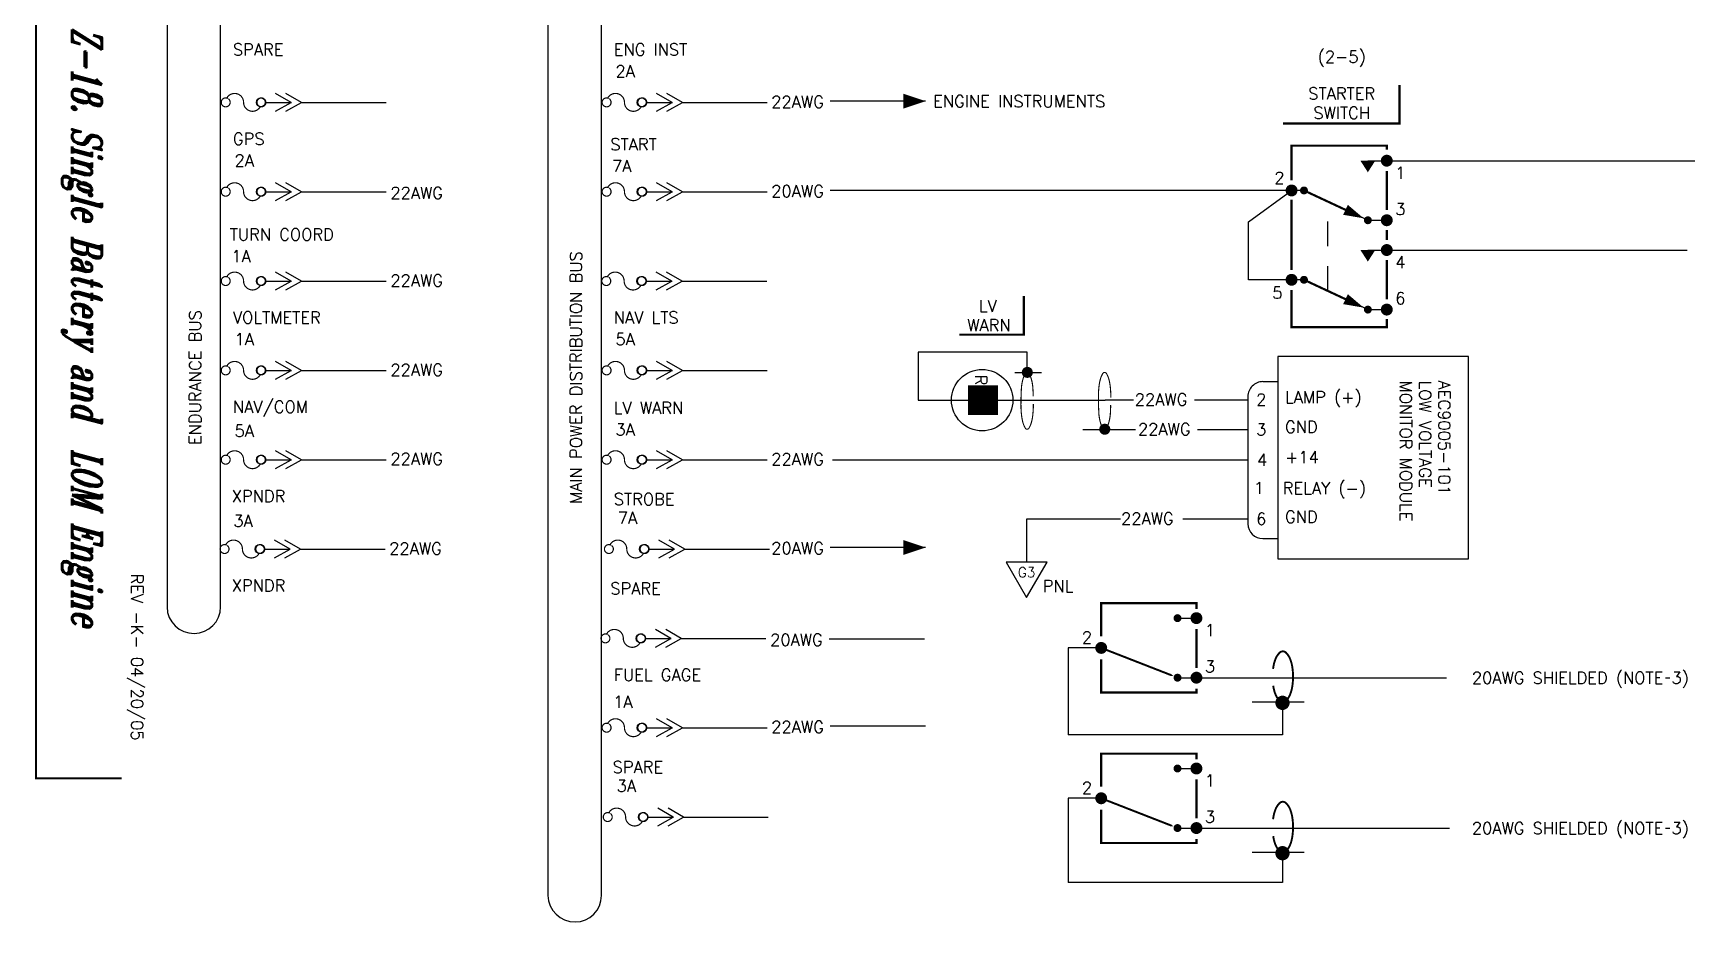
# Model space of a CAD drawing. Extents: x -1.8 to 13.7, y 0.6 to 9.7.
# Drawn here: x -1.78 to 6.55, y 0.9 to 5.38 of the extents above; entities that cross this region are included whole.
import ezdxf
from ezdxf.enums import TextEntityAlignment as Align

# ---------------------------------------------------------------- set-up
doc = ezdxf.new("R2010")
doc.units = 0
doc.header["$LTSCALE"] = 0.5
doc.header["$MEASUREMENT"] = 0
doc.linetypes.add('HIDDEN', pattern=[0.375, 0.25, -0.125])
doc.layers.get('0').update_dxf_attribs({"linetype": 'CONTINUOUS'})
doc.styles.add('ROMANT', font='romant.shx', dxfattribs={"width": 0.7, "oblique": 15})
doc.styles.get("Standard").update_dxf_attribs({"font": 'ROMANS.shx'})

# ---------------------------------------------------------------- blocks, each defined once
blk = doc.blocks.new('ARROWHEAD', base_point=(5.399999999999999, 17.1))
blk.add_lwpolyline([(5.399999999999999, 17.1, 0, 0.075, 0), (5.2875, 17.1, 0.075, 0.075, 0)], format="xyseb")
blk = doc.blocks.new('BBCP')
blk.add_line((0.2299438525270645, 0), (0.3566964805031532, 0))
at = {"color": 7}
for p, q in [((0.3552276689481992, 0), (0.2769986337626751, 0.04516555452281068)), ((0.2769986337626751, -0.04516555452281068), (0.3552276689481992, 0)), ((0.4073033976368174, 0), (0.3290743624512933, 0.04516555452281068)), ((0.3290743624512933, -0.04516555452281068), (0.4073033976368174, 0)), ((0.4073033976368174, 0), (0.8337464384351927, 0))]:
    blk.add_line(p, q, dxfattribs=at)
for points in [[(0.0366770296984944, 0.01951044453741702, 0.006000000000000001, 0.006000000000000001, 39.33880835951041), (0.03859916624609294, 0.01827240556744414, 0.006000000000000001, 0.006000000000000001, 39.33880835951041)], [(0.2007194449185601, -0.02012461179749891, 0.006000000000000001, 0.006000000000000001, -0.7914183192462256), (0.1154702213235623, 0, 0.006000000000000001, 0.006000000000000001, 0.7914183192462259), (0.03022099772856457, 0.02012461179749891, 0.006000000000000001, 0.006000000000000001, 0.7914183192462259)], [(0.2166770296984906, 0.01951044453741702, 0.006000000000000001, 0.006000000000000001, 39.33880835951041), (0.21859916624609, 0.01827240556744414, 0.006000000000000001, 0.006000000000000001, 39.33880835951041)]]:
    blk.add_lwpolyline(points, format="xyseb")
blk.add_circle((0.2025000000000023, 0), 0.02249999999999979)
blk = doc.blocks.new('DOT')
at = {"color": 7}
blk.add_lwpolyline([(-0.01249999999999929, 0, 0.025, 0.025, 1), (0.01249999999999929, 0, 0.025, 0.025, 1)], format="xyseb", close=True, dxfattribs=at)
blk = doc.blocks.new('G3')
blk.add_lwpolyline([(-0.1029910085553745, 0), (3.552713678800501e-15, -0.1783856595406714), (0.1029910085553745, 0)], close=True)
blk.add_text('G3', height=0.04999999998).set_placement((3.552713678800501e-15, -0.07655123656131302), align=Align.CENTER)
blk.add_text('PNL', height=0.06).set_placement((0.08136636393703967, -0.1509795294095824))

msp = doc.modelspace()

# ---------------------------------------------------------------- linework, layer by layer
at = {"color": 7}
for p, q in [((2.717241382699914, 5.03953472666859), (2.236955736982289, 5.03953472666859)), ((5.039914474785921, 4.739495751116335), (8.515962086823299, 4.739495751116335)), ((4.5603430836511, 4.589534726668594), (2.236955736982289, 4.589534726668594)), ((4.343825357194396, 4.431462000875614), (4.5603430836511, 4.589534726668594)), ((4.343825357194396, 4.139534726668596), (4.343825357194396, 4.431462000875614)), ((5.039914474785921, 4.289495751116336), (6.552248645117316, 4.289495751116336)), ((4.5603430836511, 4.139534726668596), (4.343825357194396, 4.139534726668596)), ((3.228525815127925, 3.775005287920119), (2.679457132411933, 3.775005287920119)), ((2.679457132411933, 3.775005287920119), (2.679457132411933, 3.533325503853159)), ((3.228525815127925, 3.661826886268833), (3.228525815127925, 3.775005287920119)), ((4.490503956875163, 3.753593671624205), (4.490503956875163, 2.733798663890723)), ((5.450867444644533, 3.753593671624203), (4.490503956875163, 3.753593671624205)), ((5.450867444644533, 2.733798663890727), (5.450867444644533, 3.753593671624203)), ((3.166020735638728, 3.673172188112747), (3.301355332557971, 3.673172188112747)), ((4.415503956875163, 3.626417430757944), (4.490503956875163, 3.626417430757942)), ((2.679457132411933, 3.533325503853159), (3.620923841088095, 3.533325503853159)), ((3.763732228057513, 3.533325503853162), (3.620923841088095, 3.533325503853161)), ((4.340503956875162, 3.533325503853164), (4.071104938524265, 3.533325503853164)), ((4.340503956875162, 3.551417430757945), (4.340503956875164, 2.910746800922206)), ((3.774093104461393, 3.383325503853162), (3.509388552465314, 3.383325503853162)), ((4.340503956875162, 3.383325503853164), (4.087221861026265, 3.383325503853164)), ((2.247826629677078, 3.233325503853159), (4.340503956875164, 3.233325503853163)), ((3.699281150828353, 2.933325503853163), (3.224712675780721, 2.933325503853163)), ((3.224712675780721, 2.933325503853163), (3.224712675780721, 2.717834873608489)), ((4.340503956875164, 2.933325503853163), (4.013234713267932, 2.933325503853163)), ((4.415503956875163, 2.835746800922204), (4.490503956875163, 2.835746800922204)), ((2.717241382699914, 2.791225027618452), (2.236955736982289, 2.791225027618452)), ((4.490503956875163, 2.733798663890723), (5.450867444644533, 2.733798663890727)), ((2.71141853927921, 2.330005560782691), (2.231132893561584, 2.330005560782691)), ((3.434826858793166, 2.285312249023685), (3.434826858793166, 1.847409665142414)), ((3.601598476909986, 2.285312249023685), (3.434826858793166, 2.285312249023685)), ((4.081169868044809, 2.135273273471429), (5.341167230372919, 2.135273273471429)), ((6.443691988186227, 2.135273273471429), (6.466369076885112, 2.135273273471429)), ((4.62301409601686, 2.012529388324588), (4.361408532538402, 2.012529388324588)), ((4.51461649658787, 2.00858670943544), (4.51461649658787, 1.847409665142415)), ((2.717241382699914, 1.890852030530377), (2.236955736982289, 1.890852030530377)), ((3.601598476909986, 1.527837696268999), (3.434826858793166, 1.527837696268999)), ((3.434826858793166, 1.527837696268999), (3.434826858793166, 1.102761499168707)), ((4.081169868044809, 1.377798720716743), (5.356246009776479, 1.377798720716743)), ((6.443691988186227, 1.377798720716743), (6.466369076885112, 1.377798720716743)), ((4.62301409601686, 1.255054835569902), (4.361408532538402, 1.255054835569902)), ((4.51461649658787, 1.251112156680754), (4.51461649658787, 1.102761499168706))]:
    msp.add_line(p, q, dxfattribs=at)
for p, q in [((4.944642931320002, 4.739495751116335), (5.039914474785921, 4.739495751116335)), ((4.622883309902023, 4.589534726668594), (4.560343083651099, 4.589534726668594)), ((4.944642931320002, 4.439495751116336), (4.622883309902023, 4.589534726668594)), ((4.944642931320002, 4.439495751116336), (5.039914474785921, 4.439495751116336)), ((4.944642931320002, 4.289495751116336), (5.039914474785921, 4.289495751116336)), ((4.622883309902023, 4.139534726668595), (4.560343083651099, 4.139534726668595)), ((4.944642931320002, 3.989495751116339), (4.622883309902023, 4.139534726668595)), ((4.944642931320002, 3.989495751116339), (5.039914474785921, 3.989495751116339)), ((3.985898324578889, 2.435273273471427), (4.081169868044809, 2.435273273471427)), ((3.985898324578889, 2.135273273471428), (4.081169868044809, 2.135273273471429)), ((4.51461649658787, 1.847409665142415), (3.434826858793166, 1.847409665142414)), ((3.985898324578889, 1.677798720716741), (4.081169868044809, 1.677798720716741)), ((3.985898324578889, 1.377798720716742), (4.081169868044809, 1.377798720716743)), ((4.51461649658787, 1.102761499168706), (3.434826858793166, 1.102761499168707))]:
    msp.add_line(p, q)
at = {"linetype": 'HIDDEN'}
msp.add_line((4.742508127290555, 4.08375275821493), (4.742508127290555, 4.533752758214929), dxfattribs=at)
at = {"color": 7}
for points in [[(-1.764122951206857, 6.086194920281473, 0.01, 0.01, 0), (-1.764122951206857, 1.629049822609346, 0.01, 0.01, 0), (-1.331660573711808, 1.629049822609346, 0, 0, 0), (-1.331660573711808, 6.095591171505268, 0, 0, 0), (-1.773524307239359, 6.095591171505268, 0.01, 0.01, 0)], [(2.931053647350023, 3.533325503853159, 0.15, 0.15, 0), (2.954299649178086, 3.533325503853159, 0, 0.15, 0), (3.08215265923242, 3.533325503853159, 0.15, 0.15, 0)], [(3.601598476909986, 2.285312249023685, 0.01, 0.01, 0), (3.880748202881113, 2.176514879138784, 0.06, 0, 0), (3.966393955829949, 2.143134826085789, 0, 0, 0)], [(4.467976958259193, 2.094696677503491, 0.009600000000000001, 0.009600000000000001, 0.005294010005868618), (4.469008643403242, 2.088115349324535, 0.009600000000000001, 0.009600000000000001, 0.05466851896899956), (4.479803564027161, 2.049901015210565, 0.009600000000000001, 0.009600000000000001, 0.09761432446322021), (4.499655755335123, 2.01954389978443, 0.009600000000000001, 0.009600000000000001, 0.2019380871976843), (4.516315482217497, 2.012529388324588, 0.009600000000000001, 0.009600000000000001, 0.2019380871976881), (4.53297520909987, 2.01954389978443, 0.009600000000000001, 0.009600000000000001, 0.09761432446322814), (4.552827400407832, 2.049901015210565, 0.009600000000000001, 0.009600000000000001, 0.05466851896898944), (4.563622321031755, 2.088115349324535, 0.009600000000000001, 0.009600000000000001, 0.04154435050051954), (4.567951132110526, 2.140124103686634, 0.009600000000000001, 0.009600000000000001, 0.04154435050052599), (4.563622321031755, 2.192132858048732, 0.009600000000000001, 0.009600000000000001, 0.05466851896899208), (4.552827400407832, 2.230347192162703, 0.009600000000000001, 0.009600000000000001, 0.0976143244632253), (4.53297520909987, 2.260704307588836, 0.009600000000000001, 0.009600000000000001, 0.2019380871976909), (4.516315482217497, 2.267718819048681, 0.009600000000000001, 0.009600000000000001, 0.2019380871976738), (4.49965575533512, 2.260704307588834, 0.009600000000000001, 0.009600000000000001, 0.09761432446319672), (4.479803564027161, 2.230347192162703, 0.009600000000000001, 0.009600000000000001, 0.0546685189689828), (4.469008643403242, 2.192132858048736, 0.009600000000000001, 0.009600000000000001, 0.009990403471888749), (4.467178599601752, 2.179696292643418, 0.009600000000000001, 0.009600000000000001, 0.04154435050053698)], [(3.601598476909986, 1.527837696268999, 0.01, 0.01, 0), (3.880748202881113, 1.419040326384097, 0.06, 0, 0), (3.966393955829949, 1.385660273331102, 0, 0, 0)], [(4.467976958259193, 1.337222124748805, 0.009600000000000001, 0.009600000000000001, 0.005294010005868618), (4.469008643403242, 1.330640796569848, 0.009600000000000001, 0.009600000000000001, 0.05466851896899956), (4.479803564027161, 1.292426462455878, 0.009600000000000001, 0.009600000000000001, 0.09761432446322021), (4.499655755335123, 1.262069347029743, 0.009600000000000001, 0.009600000000000001, 0.2019380871976843), (4.516315482217497, 1.255054835569902, 0.009600000000000001, 0.009600000000000001, 0.2019380871976881), (4.53297520909987, 1.262069347029743, 0.009600000000000001, 0.009600000000000001, 0.09761432446322814), (4.552827400407832, 1.292426462455878, 0.009600000000000001, 0.009600000000000001, 0.05466851896898944), (4.563622321031755, 1.330640796569848, 0.009600000000000001, 0.009600000000000001, 0.04154435050051954), (4.567951132110526, 1.382649550931947, 0.009600000000000001, 0.009600000000000001, 0.04154435050052599), (4.563622321031755, 1.434658305294046, 0.009600000000000001, 0.009600000000000001, 0.05466851896899208), (4.552827400407832, 1.472872639408016, 0.009600000000000001, 0.009600000000000001, 0.0976143244632253), (4.53297520909987, 1.503229754834149, 0.009600000000000001, 0.009600000000000001, 0.2019380871976909), (4.516315482217497, 1.510244266293994, 0.009600000000000001, 0.009600000000000001, 0.2019380871976738), (4.49965575533512, 1.503229754834147, 0.009600000000000001, 0.009600000000000001, 0.09761432446319672), (4.479803564027161, 1.472872639408016, 0.009600000000000001, 0.009600000000000001, 0.0546685189689828), (4.469008643403242, 1.434658305294049, 0.009600000000000001, 0.009600000000000001, 0.009990403471888749), (4.467178599601752, 1.422221739888731, 0.009600000000000001, 0.009600000000000001, 0.04154435050053698)]]:
    msp.add_lwpolyline(points, format="xyseb", dxfattribs=at)
for points, format in [([(-1.10371452256841, 2.633705048615196), (-1.10371452256841, 2.491572470157577, 0.414213562373095), (-0.9669153980885525, 2.358373322637714, 0.414213562373095), (-0.8337162505686848, 2.491572470157584), (-0.8337162505686848, 2.633705048615196), (-0.8337162505686848, 5.568632385102552, 0.1629412427891178), (-0.8609258994960314, 5.649910876706143, -0.6474322707957655), (-1.080918878270538, 5.643699975783148, 0.1484864543589288), (-1.10371452256841, 5.568632385102552)], "xyb"), ([(0.8147262841374356, 1.180293656460032), (0.8147262841374356, 1.038161078002412, 0.414213562373095), (0.9515254086172931, 0.9049619304825498, 0.414213562373095), (1.084724556137161, 1.038161078002419), (1.084724556137161, 1.180293656460032), (1.084724556137161, 5.568632385102552, 0.1629412427891178), (1.057514907209814, 5.649910876706143, -0.6474322707957655), (0.8375219284353079, 5.643699975783148, 0.1484864543589288), (0.8147262841374356, 5.568632385102552)], "xyb"), ([(5.104505307977265, 5.121482747107009, 0, 0, 0), (4.517919495990282, 5.121482747107009, 0, 0, 0), (4.517919495990282, 4.926617406342031, 0.01125, 0.01125, 0), (5.104505307977265, 4.926617406342031, 0.01125, 0.01125, 0)], "xyseb"), ([(3.211508914279264, 4.058061893291549, 0, 0, 0), (2.887484362690607, 4.058061893291549, 0, 0, 0), (2.887484362690607, 3.863196552526571, 0.01125, 0.01125, 0), (3.211508914279264, 3.863196552526571, 0.01125, 0.01125, 0)], "xyseb"), ([(3.975898324578887, 2.435273273471427, 0.02, 0.02, 1), (3.99589832457889, 2.435273273471427, 0.02, 0.02, 1)], "xyseb"), ([(4.066169868044808, 2.435273273471427, 0.03, 0.03, 1), (4.096169868044809, 2.435273273471427, 0.03, 0.03, 1)], "xyseb"), ([(3.586598476909986, 2.285312249023685, 0.03, 0.03, 1), (3.616598476909987, 2.285312249023685, 0.03, 0.03, 1)], "xyseb"), ([(3.975898324578887, 2.135273273471428, 0.02, 0.02, 1), (3.99589832457889, 2.135273273471428, 0.02, 0.02, 1)], "xyseb"), ([(4.066169868044808, 2.135273273471429, 0.03, 0.03, 1), (4.096169868044809, 2.135273273471429, 0.03, 0.03, 1)], "xyseb"), ([(4.496616496587869, 2.00858670943544, 0.036, 0.036, 1), (4.53261649658787, 2.00858670943544, 0.036, 0.036, 1)], "xyseb"), ([(3.975898324578887, 1.677798720716741, 0.02, 0.02, 1), (3.99589832457889, 1.677798720716741, 0.02, 0.02, 1)], "xyseb"), ([(4.066169868044808, 1.677798720716741, 0.03, 0.03, 1), (4.096169868044809, 1.677798720716741, 0.03, 0.03, 1)], "xyseb"), ([(3.586598476909986, 1.527837696268999, 0.03, 0.03, 1), (3.616598476909987, 1.527837696268999, 0.03, 0.03, 1)], "xyseb"), ([(3.975898324578887, 1.377798720716742, 0.02, 0.02, 1), (3.99589832457889, 1.377798720716742, 0.02, 0.02, 1)], "xyseb"), ([(4.066169868044808, 1.377798720716743, 0.03, 0.03, 1), (4.096169868044809, 1.377798720716743, 0.03, 0.03, 1)], "xyseb"), ([(4.496616496587869, 1.251112156680754, 0.036, 0.036, 1), (4.53261649658787, 1.251112156680754, 0.036, 0.036, 1)], "xyseb")]:
    msp.add_lwpolyline(points, format=format, close=True, dxfattribs=at)
for points in [[(4.560343083651101, 4.640931967813005, 0.0110390673, 0.0110390673, 0), (4.560343083651101, 4.815330739671852, 0.0110390673, 0.0110390673, 0), (5.039914474785923, 4.815330739671852, 0.0110390673, 0.0110390673, 0), (5.039914474785923, 4.795147658249167, 0.0110390673, 0.0110390673, 0)], [(4.944642931320002, 4.739495751116335, 0.07500000000000001, 0, 0), (4.944642931320002, 4.681300592698356, 0, 0, 0)], [(5.039914474785923, 4.687867177945749, 0.0110390673, 0.0110390673, 0), (5.039914474785923, 4.491186297389488, 0.0110390673, 0.0110390673, 0)], [(4.622883309902023, 4.589534726668594, 0.0110390673, 0.0110390673, 0), (4.862132944679085, 4.477970789761264, 0.0110390673, 0.0110390673, 0)], [(4.560343083651101, 4.189459946536127, 0.0110390673, 0.0110390673, 0), (4.560343083651101, 4.542591527534874, 0.0110390673, 0.0110390673, 0)], [(4.923572695633179, 4.449320963376234, 0, 0.05519533649999999, 0), (4.832037148692454, 4.4920046899081, 0.05519533649999999, 0.05519533649999999, 0)], [(5.039914474785923, 4.390610847105034, 0.0110390673, 0.0110390673, 0), (5.039914474785923, 4.339205616959648, 0.0110390673, 0.0110390673, 0)], [(4.944642931320002, 4.289495751116336, 0.07500000000000001, 0, 0), (4.944642931320002, 4.231300592698357, 0, 0, 0)], [(5.039914474785923, 4.238630166675195, 0.0110390673, 0.0110390673, 0), (5.039914474785923, 4.04194928611893, 0.0110390673, 0.0110390673, 0)], [(4.560343083651101, 4.088884496251675, 0.0110390673, 0.0110390673, 0), (4.560343083651101, 3.901075664354903, 0.0110390673, 0.0110390673, 0), (5.039914474785923, 3.901075664354903, 0.0110390673, 0.0110390673, 0), (5.039914474785923, 3.941373835834478, 0.0110390673, 0.0110390673, 0)], [(4.622883309902023, 4.139534726668595, 0.0110390673, 0.0110390673, 0), (4.862132944679085, 4.027970789761264, 0.0110390673, 0.0110390673, 0)], [(4.923572695633179, 3.999320963376237, 0, 0.05519533649999999, 0), (4.832037148692454, 4.042004689908103, 0.05519533649999999, 0.05519533649999999, 0)], [(3.601598476909986, 2.343932259780565, 0.0110390673, 0.0110390673, 0), (3.601598476909986, 2.510312249023686, 0.0110390673, 0.0110390673, 0), (4.081169868044809, 2.510312249023686, 0.0110390673, 0.0110390673, 0), (4.081169868044809, 2.481613419200862, 0.0110390673, 0.0110390673, 0)], [(4.081169868044809, 2.380164143838537, 0.0110390673, 0.0110390673, 0), (4.081169868044809, 2.184511969925484, 0.0110390673, 0.0110390673, 0)], [(3.601598476909986, 2.227990230795051, 0.0110390673, 0.0110390673, 0), (3.601598476909986, 2.060312249023685, 0.0110390673, 0.0110390673, 0), (4.081169868044809, 2.060312249023685, 0.0110390673, 0.0110390673, 0), (4.081169868044809, 2.08064723562596, 0.0110390673, 0.0110390673, 0)], [(3.601598476909986, 1.586457707025878, 0.0110390673, 0.0110390673, 0), (3.601598476909986, 1.752837696268999, 0.0110390673, 0.0110390673, 0), (4.081169868044809, 1.752837696268999, 0.0110390673, 0.0110390673, 0), (4.081169868044809, 1.724138866446175, 0.0110390673, 0.0110390673, 0)], [(4.081169868044809, 1.622689591083851, 0.0110390673, 0.0110390673, 0), (4.081169868044809, 1.427037417170797, 0.0110390673, 0.0110390673, 0)], [(3.601598476909986, 1.470515678040364, 0.0110390673, 0.0110390673, 0), (3.601598476909986, 1.302837696268998, 0.0110390673, 0.0110390673, 0), (4.081169868044809, 1.302837696268998, 0.0110390673, 0.0110390673, 0), (4.081169868044809, 1.323172682871274, 0.0110390673, 0.0110390673, 0)]]:
    msp.add_lwpolyline(points, format="xyseb")
for points in [[(5.024914474785921, 4.739495751116335, 0.03, 0.03, 1), (5.054914474785922, 4.739495751116335, 0.03, 0.03, 1)], [(4.5453430836511, 4.589534726668594, 0.03, 0.03, 1), (4.5753430836511, 4.589534726668594, 0.03, 0.03, 1)], [(4.612883309902025, 4.589534726668594, 0.02, 0.02, 1), (4.632883309902025, 4.589534726668594, 0.02, 0.02, 1)], [(4.934642931320002, 4.439495751116336, 0.02, 0.02, 1), (4.954642931320001, 4.439495751116336, 0.02, 0.02, 1)], [(5.024914474785921, 4.439495751116336, 0.03, 0.03, 1), (5.054914474785922, 4.439495751116336, 0.03, 0.03, 1)], [(5.024914474785921, 4.289495751116336, 0.03, 0.03, 1), (5.054914474785922, 4.289495751116336, 0.03, 0.03, 1)], [(4.5453430836511, 4.139534726668595, 0.03, 0.03, 1), (4.5753430836511, 4.139534726668595, 0.03, 0.03, 1)], [(4.612883309902025, 4.139534726668595, 0.02, 0.02, 1), (4.632883309902025, 4.139534726668595, 0.02, 0.02, 1)], [(4.934642931320002, 3.989495751116339, 0.02, 0.02, 1), (4.954642931320001, 3.989495751116339, 0.02, 0.02, 1)], [(5.024914474785921, 3.989495751116339, 0.03, 0.03, 1), (5.054914474785922, 3.989495751116339, 0.03, 0.03, 1)]]:
    msp.add_lwpolyline(points, format="xyseb", close=True)
at = {"color": 7, "const_width": 0.005555000000000001}
for points in [[(3.250104839204628, 3.421302578824366, -0.07031895975396303), (3.237531480995862, 3.392018176717101, -0.2619666747813656), (3.228525815127899, 3.386952143724669, -0.2619666747814796), (3.219520149259942, 3.392018176717101, -0.07499497938063689), (3.206410683001764, 3.423352119281595, -0.03568366007930628), (3.199908939530001, 3.460081495565329, -0.02597221773043529), (3.197250295341441, 3.511229433941188, -0.01510826703223485), (3.199908939530001, 3.599235040615492, -0.03568366007929624), (3.206410683001764, 3.635964416899212, -0.07499497938063124), (3.219520149259942, 3.667298359463707, -0.2619666747814351), (3.228525815127899, 3.672364392456148, -0.2619666747814351), (3.237531480995862, 3.667298359463707, -0.07499497938063124), (3.250640947254041, 3.635964416899212, -0.01857071372625015), (3.254679993144741, 3.616958738082768, -0.01510826703223042)], [(3.259236827980013, 3.551806847903243, 0.008145081240555014), (3.257142690725818, 3.599235040615492, 0.03568366007929624), (3.250640947254059, 3.635964416899212, 0.07499497938063124), (3.23753148099588, 3.667298359463707, 0.2619666747814351), (3.22852581512792, 3.672364392456148, 0.2619666747814351), (3.219520149259957, 3.667298359463707, 0.07499497938063124), (3.206410683001778, 3.635964416899212, 0.01857071372625015), (3.202371637111074, 3.616958738082768)], [(3.640288930399853, 3.638588980315229, 0.07031895975396303), (3.627715572191088, 3.667873382422495, 0.2619666747813656), (3.618709906323126, 3.672939415414926, 0.2619666747814796), (3.609704240455168, 3.667873382422495, 0.07499497938063689), (3.596594774196989, 3.636539439857999, 0.03568366007930628), (3.590093030725228, 3.599810063574265, 0.02597221773043529), (3.587434386536668, 3.548662125198406, 0.01510826703223485), (3.590093030725228, 3.460656518524101, 0.03568366007929624), (3.596594774196989, 3.423927142240383, 0.07499497938063124), (3.609704240455168, 3.392593199675887, 0.2619666747814351), (3.618709906323126, 3.387527166683447, 0.2619666747814351), (3.627715572191088, 3.392593199675887, 0.07499497938063124), (3.640825038449266, 3.423927142240383, 0.01857071372625015), (3.644864084339968, 3.442932821056828, 0.01510826703223042)], [(3.597130882246418, 3.638588980315229, -0.07031895975396302), (3.609704240455184, 3.667873382422495, -0.2619666747813656), (3.618709906323145, 3.672939415414926, -0.2619666747814796), (3.627715572191107, 3.667873382422495, -0.07499497938063689), (3.640825038449286, 3.636539439857999, -0.03568366007930628), (3.647326781921043, 3.599810063574265, -0.02597221773043529), (3.649985426109604, 3.548662125198406, -0.0004345557981411695), (3.6499832587781, 3.546129107615042, -0.0004345557981411695)], [(3.206946791051191, 3.421302578824366, 0.07031895975396302), (3.219520149259957, 3.392018176717101, 0.2619666747813656), (3.22852581512792, 3.386952143724669, 0.2619666747814796), (3.23753148099588, 3.392018176717101, 0.07499497938063689), (3.250640947254059, 3.423352119281595, 0.03568366007930628), (3.257142690725818, 3.460081495565329, 0.02597221773043529), (3.259801334914378, 3.511229433941188, 0.0004345557981411695), (3.259799167582873, 3.513762451524552, 0.0004345557981411695)], [(3.649420919175238, 3.508084711236351, -0.008145081240555014), (3.647326781921043, 3.460656518524101, -0.03568366007929624), (3.640825038449286, 3.423927142240383, -0.07499497938063124), (3.627715572191107, 3.392593199675887, -0.2619666747814351), (3.618709906323145, 3.387527166683447, -0.2619666747814351), (3.609704240455184, 3.392593199675887, -0.07499497938063124), (3.596594774197005, 3.423927142240383, -0.01857071372625015), (3.5925557283063, 3.442932821056828)]]:
    msp.add_lwpolyline(points, format="xyb", dxfattribs=at)
at = {"color": 7, "const_width": 0.027775}
for points in [[(3.243215241384071, 3.673172188112747, 1), (3.215440241384073, 3.673172188112747, 1)], [(3.633399332579296, 3.386719371026847, -1), (3.605624332579298, 3.386719371026847, -1)]]:
    msp.add_lwpolyline(points, format="xyb", close=True, dxfattribs=at)
at = {"color": 7}
msp.add_circle((3.001808543685167, 3.533325503853159), 0.1546164609606612, dxfattribs=at)
for centre, start, end in [((4.415503956875163, 3.551417430757943), 89.99999999999858, 180.0000000000001), ((4.415503956875163, 2.910746800922202), 180, 270)]:
    msp.add_arc(centre, 0.075, start, end, dxfattribs=at)

# ---------------------------------------------------------------- block references
for name, p in [('BBCP', (-0.8337162505686848, 5.033325503853154)), ('BBCP', (1.084724556137161, 5.033325503853147)), ('ARROWHEAD', (2.717241382699914, 5.03953472666859)), ('BBCP', (-0.8337162505686848, 4.583325503853159)), ('BBCP', (1.084724556137161, 4.583325503853159)), ('BBCP', (-0.8337162505686848, 4.133325503853156)), ('BBCP', (1.08305829921998, 4.133325503853172)), ('BBCP', (-0.8337162505686848, 3.683325503853153)), ('BBCP', (1.084724556137161, 3.683325503853153)), ('BBCP', (-0.8337162505686848, 3.233325503853157)), ('BBCP', (1.084724556137161, 3.233325503853157)), ('BBCP', (-0.839539093989389, 2.78332550385316)), ('BBCP', (1.096370242978569, 2.783325503853144)), ('ARROWHEAD', (2.717241382699914, 2.791225027618452)), ('G3', (3.225663193529055, 2.717834873608489)), ('BBCP', (1.078901712716457, 2.333325503853157)), ('BBCP', (1.084724556137161, 1.883325503853152)), ('BBCP', (1.090547399557865, 1.433325503853148))]:
    msp.add_blockref(name, p, dxfattribs=at)
at = {"color": 7, "xscale": 0.4800000000000001, "yscale": 0.4800000000000001, "zscale": 0.4800000000000001}
for p in [(4.516315482217497, 2.012529388324588), (4.516315482217497, 1.255054835569902)]:
    msp.add_blockref('DOT', p, dxfattribs=at)

# ---------------------------------------------------------------- texts
at = {"color": 7, "style": 'ROMANT', "oblique": 15, "width": 0.7}
msp.add_text('Figure Z-18. Single Battery and  LOM Engine', height=0.15, rotation=270, dxfattribs=at).set_placement((-1.582413287047997, 5.981247245613353))
at = {"color": 7}
for s, height, p in [('SPARE', 0.06, (-0.7719024138763899, 5.269400763008745)), ('ENG INST', 0.06, (1.146538392829456, 5.269400763008731)), ('2A', 0.06, (1.154927178603938, 5.160439916002629)), ('22AWG', 0.05999961599994003, (1.939760486164467, 5.005803354563328)), ('ENGINE INSTRUMENTS', 0.06, (2.755239671572248, 5.008787247982466)), ('GPS', 0.06, (-0.7719024138763899, 4.819400763008742)), ('START', 0.06, (1.129069862567343, 4.791773550924646)), ('2A', 0.06, (-0.7635136281019079, 4.71043991600264)), ('7A', 0.06, (1.137458648341825, 4.682812703918543)), ('22AWG', 0.05999961599994003, (0.02131967945862101, 4.546596491341433)), ('20AWG', 0.05999961599994003, (1.939760486164467, 4.55580335456334)), ('TURN COORD', 0.06, (-0.7881542561629971, 4.337629597668604)), ('1A', 0.06, (-0.7797654703885151, 4.228668750662495)), ('22AWG', 0.05999961599994003, (0.02131967945862101, 4.105803354563337)), ('VOLTMETER', 0.06, (-0.7719024138763899, 3.919400763008744)), ('NAV LTS', 0.06, (1.146538392829456, 3.919400763008744)), ('1A', 0.06, (-0.7635136281019079, 3.810439916002634)), ('5A', 0.06, (1.154927178603938, 3.810439916002634)), ('22AWG', 0.05999961599994003, (0.02131967945862101, 3.655803354563337)), ('LAMP (+)', 0.06, (4.527455448341133, 3.518362346816569)), ('NAV/COM', 0.06, (-0.7719024138763899, 3.469400763008741)), ('LV WARN', 0.06, (1.146538392829456, 3.464252612195493)), ('22AWG', 0.05999961599994003, (3.770736765497155, 3.506705019975544)), ('22AWG', 0.05999961599994003, (3.786657721691142, 3.356705019975545)), ('GND', 0.06, (4.527455448341133, 3.36836234681657)), ('5A', 0.06, (-0.7635136281019079, 3.348713023764404)), ('3A', 0.06, (1.154927178603938, 3.355291765189383)), ('22AWG', 0.05999961599994003, (0.02131967945862101, 3.208001080915658)), ('22AWG', 0.05999961599994003, (1.939760486164467, 3.206264750087552)), ('+14', 0.06, (4.527455448341133, 3.215863460632453)), ('RELAY (-)', 0.06, (4.515938006061855, 3.059623056884475)), ('XPNDR', 0.06, (-0.7777252572970941, 3.01940076300875)), ('STROBE', 0.06, (1.146425633891726, 3.004608628559538)), ('3A', 0.06, (-0.7693364715226121, 2.895536625046443)), ('7A', 0.06, (1.166572865445346, 2.910439916002625)), ('22AWG', 0.05999961599994003, (3.701823939018308, 2.906705019975544)), ('GND', 0.06, (4.527455448341135, 2.91586346063245)), ('22AWG', 0.05999961599994003, (0.01549683603791685, 2.755803354563341)), ('20AWG', 0.05999961599994003, (1.939760486164467, 2.757493655513191)), ('XPNDR', 0.06, (-0.7777252572970941, 2.569400763008748)), ('SPARE', 0.06, (1.128957103629613, 2.554608628559551)), ('20AWG', 0.05999961599994003, (1.933937642743762, 2.29627418867743)), ('FUEL GAGE', 0.06, (1.146538392829456, 2.119400763008738)), ('1A', 0.06, (1.143168732824799, 1.983524385582808)), ('22AWG', 0.05999961599994003, (1.939760486164467, 1.857120658425115)), ('SPARE', 0.06, (1.140602790471021, 1.654608628559542)), ('3A', 0.06, (1.160750022024642, 1.560439916002629))]:
    msp.add_text(s, height=height, dxfattribs=at).set_placement(p)
for s, height, p in [('(2-5)', 0.06, (4.812994694327785, 5.233057853334803)), ('STARTER', 0.06, (4.812994694327785, 5.047592217757061)), ('SWITCH', 0.06, (4.812994694327785, 4.950449360614204)), ('LV', 0.05999999999994002, (3.030580678757786, 3.977761921100384)), ('WARN', 0.05999999999994002, (3.035964179194004, 3.880911498712488)), ('2', 0.06, (4.407650779297139, 3.505559665018102)), ('3', 0.06, (4.407650779297139, 3.355559665018103)), ('4', 0.06, (4.4126426350449, 3.202885544271388)), ('1', 0.06, (4.396133337017861, 3.060828594472031)), ('6', 0.06, (4.407650779297141, 2.905559665018102)), ('20AWG SHIELDED (NOTE 3)', 0.05999999999994002, (6.015083995548956, 2.104191571127287)), ('20AWG SHIELDED (NOTE 3)', 0.05999999999994002, (6.015083995548956, 1.3467170183726))]:
    msp.add_text(s, height=height, dxfattribs=at).set_placement(p, align=Align.CENTER)
for s, p in [('2', (4.499109291648366, 4.622396972005882)), ('1', (5.108011036003819, 4.64856450495372)), ('3', (5.108011036003819, 4.466200484867047)), ('4', (5.108011036003819, 4.198564504953721)), ('5', (4.488795220087794, 4.044710947889074)), ('6', (5.108011036003819, 4.016200484867047)), ('2', (3.530050613346679, 2.307869223291476)), ('1', (4.149266429262704, 2.34434202730881)), ('3', (4.149266429262704, 2.161978007222139)), ('2', (3.530050613346679, 1.550394670536789)), ('1', (4.149266429262704, 1.586867474554124)), ('3', (4.149266429262704, 1.404503454467452))]:
    msp.add_text(s, height=0.06).set_placement(p, align=Align.CENTER)
for s, rotation, p in [('MAIN POWER DISTRIBUTION BUS', 90, (0.9861832415863034, 3.647411981766075)), ('ENDURANCE BUS', 90, (-0.9322575651195422, 3.647411981766075)), ('R', 270, (2.966118518263434, 3.634191227609938))]:
    msp.add_text(s, height=0.05999999999994002, rotation=rotation, dxfattribs=at).set_placement(p, align=Align.CENTER)
for s, p in [('MONITOR MODULE', (5.105593276301036, 3.631566979968734)), ('LOW VOLTAGE', (5.202736133443892, 3.631566979968734)), ('AEC9005-101', (5.299878990586752, 3.631566979968734)), ('REV -K- 04/20/05', (-1.284654582900465, 2.65925147238939))]:
    msp.add_text(s, height=0.06, rotation=270, dxfattribs=at).set_placement(p)

doc.saveas('drawing.dxf')
